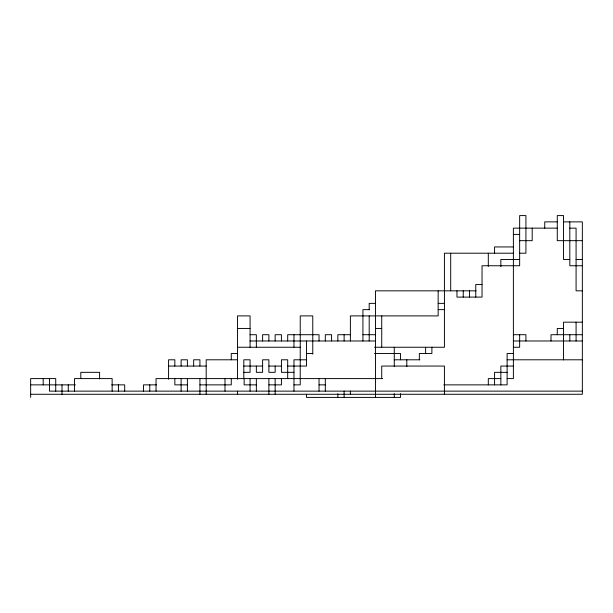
<?xml version="1.0" encoding="UTF-8"?>
<svg xmlns="http://www.w3.org/2000/svg" width="613" height="613" viewBox="0 0 613 613"><rect width="100%" height="100%" fill="white"/><g stroke="black" fill="none" stroke-linecap="round" stroke-linejoin="round"><path stroke-width="0.92" d="M557.271 221.868L544.735 221.868L544.735 228.136M563.539 221.868L582.35 221.868L582.35 394.274L30.65 394.274M557.271 228.136L513.388 228.136L513.388 378.596L507.12 378.596M569.814 228.136L576.082 228.136L576.082 290.83L582.35 290.83M513.388 234.404L519.655 234.404M519.655 240.671L532.199 240.671L532.199 228.136M582.35 240.671L557.271 240.671L557.271 215.592L563.539 215.592L563.539 259.483L569.814 259.483M513.388 246.939L494.576 246.939L494.576 253.207M513.388 253.207L444.425 253.207L444.425 347.249L374.52 347.249M519.655 253.207L525.923 253.207L525.923 215.592L519.655 215.592L519.655 265.751L482.04 265.751L482.04 297.098L456.961 297.098L456.961 290.83M519.655 259.483L500.852 259.483L500.852 266.647M576.082 259.483L582.35 259.483M582.35 265.751L569.814 265.751L569.814 221.868M482.04 284.555L475.772 284.555L475.772 297.098M476.086 290.83L375.462 290.83L375.462 397.408M375.462 303.366L369.195 303.366L369.195 309.864M438.157 303.366L444.425 303.366M369.195 309.634L362.927 309.634L362.927 340.981M438.157 309.634L444.425 309.634M582.35 322.17L563.539 322.17L563.539 359.908M237.537 328.445L250.073 328.445M375.462 328.445L381.73 328.445M563.539 328.445L557.271 328.445L557.271 334.713M250.073 334.713L256.349 334.713L256.349 347.249M350.383 334.713L337.847 334.713L337.847 340.981M362.927 334.713L375.462 334.713M513.388 334.713L525.923 334.713L525.923 340.981M582.35 334.713L551.003 334.713L551.003 340.981M250.073 340.981L375.462 340.981M513.388 340.981L582.35 340.981M237.537 347.249L300.462 347.249M513.388 347.249L519.655 347.249L519.655 334.713M237.537 353.517L231.27 353.517L231.27 359.793M306.5 353.517L312.768 353.517M374.52 353.517L400.542 353.517L400.542 359.793M513.388 353.517L507.12 353.517L507.12 384.864L443.797 384.864M237.537 359.793L206.19 359.793L206.19 394.274M306.5 359.793L293.964 359.793L293.964 391.132M394.274 359.793L419.92 359.793M507.12 359.793L582.35 359.793M168.575 366.061L206.19 366.061M243.805 366.061L262.617 366.061M268.885 366.061L281.421 366.061M287.689 366.061L306.5 366.061L306.5 340.981M513.388 366.061L500.852 366.061L500.852 384.864M243.805 372.329L250.073 372.329L250.073 359.793L243.805 359.793L243.805 378.596M293.964 372.329L281.421 372.329L281.421 359.793L287.689 359.793L287.689 378.596M507.12 372.329L494.576 372.329L494.576 384.864M382.627 378.596L156.039 378.596L156.039 391.132M500.852 378.596L488.308 378.596L488.308 384.864M30.65 384.864L75.43 384.864M111.689 384.864L124.692 384.864L124.692 391.132M156.499 384.864L143.496 384.864L143.496 391.132M187.386 384.864L174.843 384.864L174.843 378.596M199.922 384.864L231.27 384.864L231.27 378.596M256.349 384.864L244.15 384.864L244.15 378.596M268.885 384.864L281.421 384.864L281.421 378.596M293.964 384.864L300.232 384.864L300.232 315.902L312.768 315.902L312.768 354.145M319.036 384.864L325.311 384.864M582.35 391.132L49.461 391.132L49.461 378.596M576.082 322.17L576.082 340.981M569.814 334.713L569.814 340.981M488.308 253.207L488.308 266.379M469.504 290.83L469.504 297.098M463.236 290.83L463.236 297.098M450.693 253.207L450.693 290.83M444.425 394.274L444.425 366.061L381.73 366.061L381.73 378.596M438.157 290.83L438.157 315.902L350.383 315.902L350.383 340.981M431.889 347.249L431.889 353.517L419.346 353.517L419.346 359.793M425.614 347.249L425.614 353.517M406.81 359.793L406.81 366.497M400.542 393.646L400.542 397.408L306.5 397.408L306.5 394.274M394.274 347.249L394.274 366.497M394.274 393.646L394.274 397.408M381.73 315.902L381.73 347.249M369.195 315.902L369.195 340.981M350.383 391.132L350.383 394.274M344.115 334.713L344.115 340.981M344.115 391.132L344.115 397.408M337.847 393.822L337.847 397.408M331.579 340.981L331.579 334.713L325.311 334.713L325.311 340.981M325.311 378.596L325.311 391.132M319.036 340.981L319.036 334.713L287.689 334.713L287.689 340.981M319.036 378.596L319.036 391.132M293.964 334.713L293.964 347.249M281.421 340.981L281.421 334.713L275.153 334.713L275.153 340.981M275.153 366.061L275.153 372.329L268.885 372.329L268.885 359.793L262.617 359.793L262.617 372.329L256.349 372.329L256.349 366.061M275.153 378.596L275.153 394.274M268.885 340.981L268.885 334.713L262.617 334.713L262.617 340.981M268.885 378.596L268.885 394.274M256.349 378.596L256.349 391.132M250.073 347.249L250.073 315.902L237.537 315.902L237.537 379.225M250.073 378.596L250.073 391.132M237.537 391.132L237.537 394.274M225.002 378.596L225.002 391.132M199.922 366.061L199.922 359.793L193.654 359.793L193.654 366.061M199.922 378.596L199.922 394.274M187.386 366.061L187.386 359.793L181.111 359.793L181.111 366.061M187.386 378.596L187.386 391.132M181.111 378.596L181.111 391.132M174.843 366.061L174.843 359.793L168.575 359.793L168.575 379.225M149.764 384.864L149.764 391.132M118.424 384.864L118.424 391.132M112.148 391.132L112.148 378.596L74.533 378.596L74.533 391.132M99.612 378.911L99.612 372.329L80.801 372.329L80.801 378.596M68.265 384.864L68.265 391.132M61.997 384.864L61.997 394.274M55.729 391.132L55.729 378.596L30.65 378.596L30.65 397.408M43.186 378.596L43.186 384.864"/></g></svg>
